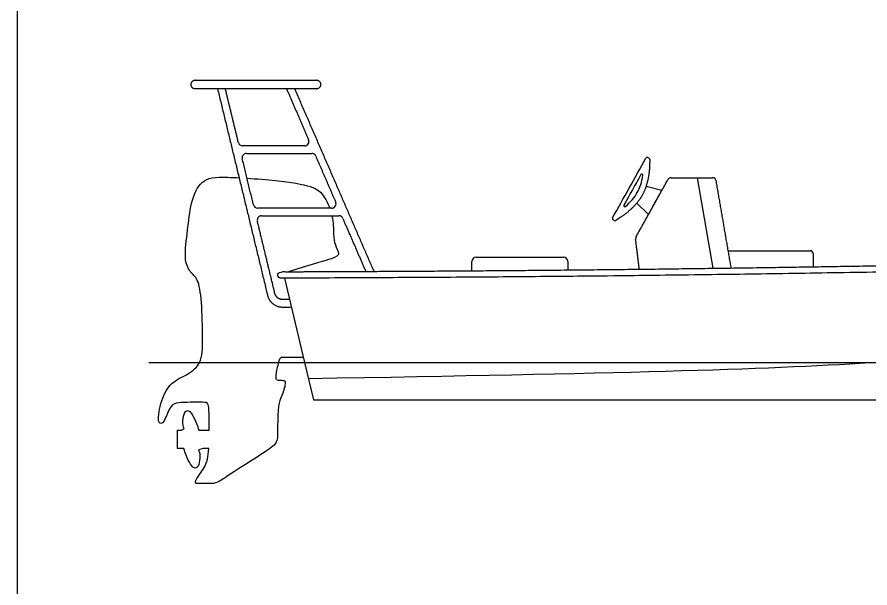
# Model space of a CAD drawing. Header units: millimetres. Extents: x 0 to 107, y 0 to 29.
# Drawn here: x 29.14 to 33.107, y 3.815 to 6.472 of the extents above; entities that cross this region are included whole.
import ezdxf

# ---------------------------------------------------------------- set-up
doc = ezdxf.new("R2010")
doc.units = ezdxf.units.MM
for name, color, linetype, true_color in [('AG-DIAGRAM', 7, 'Continuous', 0xfecc66), ('AG-TRANSPORT', 7, 'Continuous', 0x66ccff), ('X-VPRT', 6, 'Continuous', 0xff00ff)]:
    doc.layers.add(name, color=color, linetype=linetype, true_color=true_color)

msp = doc.modelspace()

# ---------------------------------------------------------------- linework, layer by layer
at = {"layer": 'AG-DIAGRAM'}
msp.add_line((29.7525, 4.8636), (35.6782, 4.8636), dxfattribs=at)
at = {"layer": 'AG-TRANSPORT'}
for p, q in [((32.3036, 5.724), (32.3763, 5.3025)), ((32.0475, 5.6422), (32.0475, 5.6422)), ((30.3828, 5.2562), (30.4772, 4.8636))]:
    msp.add_line(p, q, dxfattribs=at)
for points in [[(32.0223, 5.6059), (32.0766, 5.5526), (32.139, 5.6646), (32.0651, 5.6827)], [(30.4772, 4.8636), (30.519, 4.6895), (34.2301, 4.6895)]]:
    msp.add_lwpolyline(points, dxfattribs=at)
for centre, radius, start, end in [((30.1886, 5.8924), 0.0202, 193.5916, 270), ((30.4774, 5.8924), 0.0202, 270, 23.4406), ((30.2069, 5.8167), 0.0202, 90, 193.5916), ((30.5102, 5.8167), 0.0202, 23.4406, 90), ((32.0706, 5.812), 0.00662, 60.8801, 150.8801), ((32.076, 5.8089), 0.00662, 357.8925, 60.8801), ((32.0458, 5.7361), 0.005, 350.8217, 150.8801), ((32.1826, 5.7062), 0.0178, 90, 150.8801), ((32.3748, 5.7089), 0.0151, 9.7836, 90), ((30.2588, 5.6023), 0.0202, 193.5916, 270), ((30.6031, 5.6023), 0.0202, 270, 23.4406), ((31.9668, 5.5943), 0.005, 150.8801, 310.9386), ((30.277, 5.5267), 0.0202, 90, 193.5916), ((30.6359, 5.5267), 0.0202, 23.4406, 90), ((31.9153, 5.5332), 0.00662, 150.8801, 240.8801), ((31.9208, 5.5302), 0.00662, 240.8801, 303.8126), ((32.0346, 5.4405), 0.0178, 150.8801, 186.8602), ((32.8286, 5.3704), 0.0138, 0.9077, 90), ((31.2759, 5.3335), 0.0207, 90, 180), ((31.6813, 5.3335), 0.0207, 0, 90)]:
    msp.add_arc(centre, radius, start, end, dxfattribs=at)
for points, weights, degree, knots in [([(29.9696, 6.1368), (30.2502, 6.1368), (30.5309, 6.1368), (30.5517, 6.1368), (30.5517, 6.1576), (30.5517, 6.1784), (30.5309, 6.1784), (30.2502, 6.1784), (29.9696, 6.1784), (29.9488, 6.1784), (29.9488, 6.1576), (29.9488, 6.1368), (29.9696, 6.1368)], [1, 1, 1, 0.707106781187, 1, 0.707106781187, 1, 1, 1, 0.707106781187, 1, 0.707106781187, 1], 2, [0, 0, 0, 3.786162, 3.786162, 4.056089, 4.056089, 4.326015, 4.326015, 8.112177, 8.112177, 8.382104, 8.382104, 8.65203, 8.65203, 8.65203]), ([(30.0724, 6.1368), (30.1885, 5.6568), (30.3046, 5.1767), (30.3178, 5.1218), (30.3744, 5.1218), (30.3947, 5.1218), (30.4151, 5.1218)], [1, 1, 1, 0.785811617539, 1, 1, 1], 2, [27.512262, 27.512262, 27.512262, 35.530151, 35.530151, 36.320961, 36.320961, 36.65736, 36.65736, 36.65736]), ([(32.0818, 5.7851), (32.0797, 5.7268), (32.0683, 5.6795), (32.0475, 5.6422), (32.0267, 5.6049), (31.9925, 5.5703), (31.9451, 5.5385)], [1, 1.03547531632, 1.03547531632, 1.03547531632, 1.03547531632, 1.03547531632, 1.03547531632], 3, [-2.616067, -2.616067, -2.616067, -2.616067, -1.373363, -1.373363, -1.373363, -0.130658, -0.130658, -0.130658, -0.130658]), ([(30.3671, 5.2562), (31.006, 5.2587), (32.2167, 5.2657), (34.4296, 5.3082), (35.3602, 5.318), (35.8273, 5.3232), (35.8361, 5.3233), (35.8422, 5.3296), (35.8421, 5.3384), (35.842, 5.3472), (35.8357, 5.3533), (35.827, 5.3532), (35.6564, 5.3513), (35.3135, 5.3476), (34.7631, 5.3409), (34.1128, 5.3309), (33.3549, 5.3178), (32.5522, 5.3045), (31.7884, 5.2948), (31.0744, 5.2893), (30.6128, 5.2871), (30.367, 5.2862), (30.3582, 5.2861), (30.352, 5.2799), (30.3521, 5.2711), (30.3521, 5.2623), (30.3583, 5.2561), (30.3671, 5.2562)], [1, 1, 1, 1, 1, 1, 0.804737854124, 0.804737854124, 1, 0.804737854124, 0.804737854124, 1, 1, 1, 1, 1, 1, 1, 1, 1, 1, 1, 0.804737854124, 0.804737854124, 1, 0.804737854124, 0.804737854124, 1], 3, [0, 0, 0, 0, 3.929669, 8.166933, 11.568855, 11.568855, 11.568855, 11.76357, 11.76357, 11.76357, 11.958285, 11.958285, 11.958285, 16.183724, 20.455347, 25.596513, 32.297345, 39.236687, 45.488043, 51.224743, 56.92638, 56.92638, 56.92638, 57.121095, 57.121095, 57.121095, 57.315809, 57.315809, 57.315809, 57.315809])]:
    msp.add_rational_spline(points, weights, degree=degree, knots=knots, dxfattribs=at)
for points, degree in [([(30.169, 5.8877), (30.1389, 6.0123), (30.1088, 6.1368)], 2), ([(30.3934, 6.1368), (30.4449, 6.0179), (30.4959, 5.9004)], 2), ([(30.7999, 5.2881), (30.6199, 5.7032), (30.4319, 6.1368)], 2), ([(30.4774, 5.8722), (30.333, 5.8722), (30.1886, 5.8722)], 2), ([(30.2069, 5.8369), (30.3585, 5.8369), (30.5102, 5.8369)], 2), ([(30.2391, 5.5976), (30.2132, 5.7048), (30.1873, 5.812)], 2), ([(30.5287, 5.8248), (30.5754, 5.717), (30.6216, 5.6104)], 2), ([(31.9095, 5.5365), (31.9613, 5.6294), (32.013, 5.7223), (32.0648, 5.8152)], 3), ([(32.0738, 5.8177), (32.0756, 5.8167), (32.0774, 5.8157), (32.0792, 5.8147)], 3), ([(32.0826, 5.8087), (32.0823, 5.8008), (32.082, 5.7929), (32.0818, 5.7851)], 3), ([(32.0414, 5.7385), (32.0151, 5.6912), (31.9888, 5.644), (31.9624, 5.5967)], 3), ([(32.019, 5.4492), (32.093, 5.582), (32.167, 5.7149)], 2), ([(32.1826, 5.724), (32.2431, 5.724), (32.3036, 5.724)], 2), ([(32.3036, 5.724), (32.3392, 5.724), (32.3748, 5.724)], 2), ([(32.3897, 5.7115), (32.425, 5.507), (32.4602, 5.3025)], 2), ([(30.6031, 5.5822), (30.4341, 5.5822), (30.2588, 5.5822)], 2), ([(30.3389, 5.185), (30.2982, 5.3534), (30.2574, 5.5219)], 2), ([(30.277, 5.5468), (30.4531, 5.5468), (30.6359, 5.5468)], 2), ([(30.6545, 5.5347), (30.7083, 5.4105), (30.7615, 5.2879)], 2), ([(31.9175, 5.5244), (31.9157, 5.5254), (31.9139, 5.5265), (31.9121, 5.5275)], 3), ([(31.9451, 5.5385), (31.9382, 5.5339), (31.9313, 5.5293), (31.9244, 5.5247)], 3), ([(32.0337, 5.2981), (32.0253, 5.3682), (32.0169, 5.4383)], 2), ([(32.4461, 5.3843), (32.6373, 5.3843), (32.8286, 5.3843)], 2), ([(32.8424, 5.3707), (32.8429, 5.34), (32.8433, 5.3094)], 2), ([(31.2552, 5.2908), (31.2552, 5.3122), (31.2552, 5.3335)], 2), ([(31.2759, 5.3542), (31.4786, 5.3542), (31.6813, 5.3542)], 2), ([(31.7019, 5.3335), (31.7019, 5.314), (31.7019, 5.2945)], 2), ([(30.4066, 5.1571), (30.3905, 5.1571), (30.3744, 5.1571)], 2), ([(30.4949, 4.7897), (31.932, 4.8133), (32.618, 4.8324), (33.1067, 4.8636)], 3)]:
    msp.add_open_spline(points, degree=degree, dxfattribs=at)
for points, knots in [([(29.9885, 4.8636), (30.002, 4.8941), (30.0035, 4.96), (29.9997, 5.1595), (29.9811, 5.2585), (29.944, 5.2817), (29.9146, 5.3428), (29.934, 5.482), (29.9456, 5.6064), (29.9935, 5.7201), (30.0674, 5.7283), (30.1535, 5.7248), (30.1723, 5.7239)], [-10.15444, -10.15444, -10.15444, -10.15444, -9.469751, -8.785062, -8.100372, -7.415683, -6.730994, -6.046304, -5.361615, -4.676925, -3.992236, -3.815337, -3.815337, -3.815337, -3.815337]), ([(30.2091, 5.7217), (30.2535, 5.7188), (30.383, 5.7079), (30.5231, 5.6853), (30.5637, 5.6474), (30.5868, 5.6012), (30.5939, 5.5822)], [-3.703961, -3.703961, -3.703961, -3.703961, -3.311284, -2.631634, -1.951984, -1.527517, -1.527517, -1.527517, -1.527517]), ([(31.9701, 5.5905), (31.9942, 5.6115), (32.0122, 5.6331), (32.0245, 5.655), (32.0367, 5.677), (32.0456, 5.7037), (32.0507, 5.7353)], [3.213674, 3.213674, 3.213674, 3.213674, 4.031267, 4.031267, 4.031267, 4.848861, 4.848861, 4.848861, 4.848861]), ([(30.6044, 5.5468), (30.6113, 5.5153), (30.6113, 5.4526), (30.6167, 5.4124), (30.643, 5.3668), (30.619, 5.3497), (30.527, 5.3258), (30.4018, 5.2863)], [-1.271235, -1.271235, -1.271235, -1.271235, -0.592685, 0.086965, 0.766615, 1.446265, 2.125915, 2.125915, 2.125915, 2.125915]), ([(30.4715, 4.8871), (30.4372, 4.8871), (30.4028, 4.8871), (30.3685, 4.8871), (30.363, 4.885), (30.3585, 4.8755), (30.3549, 4.8636)], [-34.153315, -34.153315, -34.153315, -34.153315, -33.302843, -33.302843, -33.302843, -32.996387, -32.996387, -32.996387, -32.996387]), ([(30.3549, 4.8636), (30.3505, 4.849), (30.3416, 4.7974), (30.3416, 4.7811), (30.3665, 4.7811), (30.3874, 4.7811), (30.3874, 4.7701), (30.3825, 4.734), (30.3599, 4.6875), (30.3516, 4.6365), (30.3516, 4.5137), (30.3483, 4.4837), (30.2657, 4.429), (30.1231, 4.3398), (30.0697, 4.3005), (30.0385, 4.3005), (29.9805, 4.3005), (29.9617, 4.3005), (29.9885, 4.3463), (30.0246, 4.3911), (30.0303, 4.4458), (30.0313, 4.4637), (30.0135, 4.4637), (29.9957, 4.4637), (29.9841, 4.4572), (29.9891, 4.4489), (29.9917, 4.4192), (29.983, 4.3757), (29.9637, 4.367), (29.9411, 4.3969), (29.9237, 4.4365), (29.917, 4.4574), (29.9153, 4.4637), (29.9058, 4.4637), (29.8962, 4.4637), (29.8866, 4.4637), (29.8866, 4.4921), (29.8866, 4.5204), (29.8866, 4.5487), (29.8986, 4.5487), (29.9106, 4.5487), (29.9164, 4.5552), (29.9114, 4.5636), (29.9088, 4.5933), (29.9175, 4.6368), (29.9369, 4.6455), (29.9594, 4.6156), (29.9769, 4.5759), (29.9835, 4.555), (29.9852, 4.5487), (30.0009, 4.5487), (30.0166, 4.5487), (30.0324, 4.5487), (30.0324, 4.5702), (30.0325, 4.6116), (30.0333, 4.6785), (30.0095, 4.6785), (29.9426, 4.6785), (29.8911, 4.6785), (29.8503, 4.6671), (29.8254, 4.5802), (29.7885, 4.5707), (29.8088, 4.6929), (29.8539, 4.7739), (29.9351, 4.807), (29.9769, 4.8409), (29.9885, 4.8636)], [-32.996387, -32.996387, -32.996387, -32.996387, -32.623193, -31.943543, -31.263893, -30.584243, -29.904593, -29.224943, -28.545294, -27.865644, -27.185994, -26.506344, -25.826694, -25.147044, -24.467394, -23.787745, -23.108095, -22.428445, -21.748795, -21.069145, -20.75127, -20.75127, -20.75127, -20.506724, -20.506724, -20.506724, -20.355849, -20.204975, -20.054101, -19.903226, -19.752352, -19.677391, -19.677391, -19.677391, -19.572788, -19.572788, -19.572788, -19.26337, -19.26337, -19.26337, -19.082049, -19.082049, -19.082049, -18.931174, -18.7803, -18.629425, -18.478551, -18.327676, -18.252716, -18.252716, -18.252716, -18.080856, -18.080856, -18.080856, -17.583931, -16.904281, -16.224631, -15.544981, -14.865332, -14.185682, -13.506032, -12.826382, -12.146732, -11.467082, -10.787432, -10.15444, -10.15444, -10.15444, -10.15444])]:
    msp.add_open_spline(points, degree=3, knots=knots, dxfattribs=at)
msp.add_rational_spline([(30.3744, 5.1571), (30.3456, 5.1571), (30.3389, 5.185)], [1, 0.785811617539, 1], degree=2, dxfattribs=at)
at = {"layer": 'X-VPRT'}
msp.add_lwpolyline([(29.1396, 6.9367), (29.1396, 0.8407), (39.5028, 0.8407), (39.5028, 6.9367)], close=True, dxfattribs=at)

doc.saveas('drawing.dxf')
